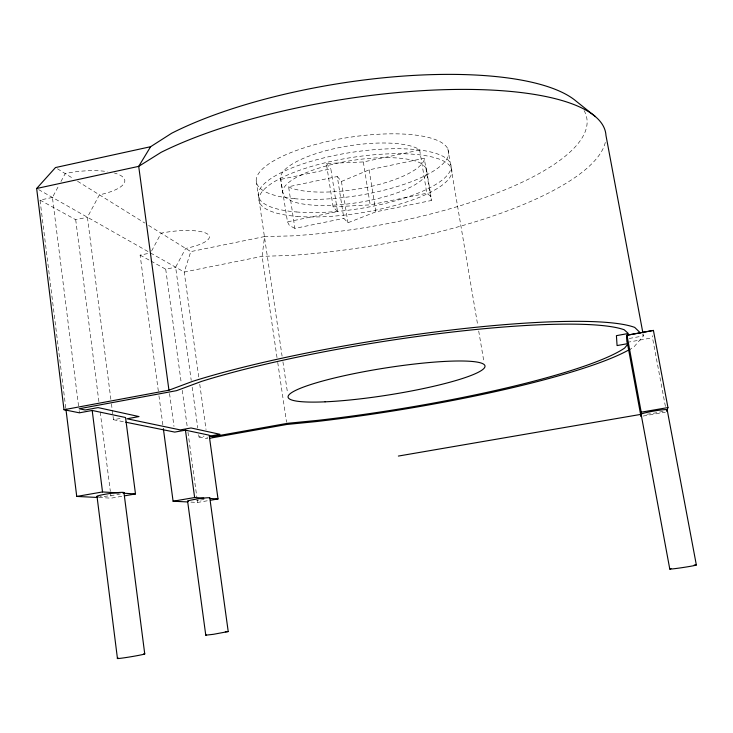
<?xml version="1.0" encoding="UTF-8"?>
<svg xmlns="http://www.w3.org/2000/svg" width="733" height="733" viewBox="0 0 733 733"><rect width="100%" height="100%" fill="white"/><g stroke="black" fill="none" stroke-linecap="round" stroke-linejoin="round"><path stroke-width="0.55" stroke-dasharray="3.67 2.75" d="M584.082 110.546A238.931 73.172 -9 0 1 291.89 235.889L264.576 236.557L262.112 256.348L277.065 357.896M665.399 406.412L652.498 337.785L652.764 335.677M264.576 236.557L190.791 251.611L184.212 272.044L198.817 377.458M78.559 406.027L52.428 197.424L58.823 185.513M60.949 181.537L65.21 173.593A42.441 13.047 -5 0 1 107.311 171.595M110.866 399.357L87.41 217.234L99.413 194.841A42.441 13.047 -5 0 0 114.458 173.052M151.603 250.998L161.141 233.195A36.1 9.474 -6.7 0 1 207.265 233.845A36.1 9.474 -6.7 0 1 185.669 248.432L175.636 267.188L191.221 380.4M643.033 333.652L643.455 335.897L634.155 346.672A260.948 36.119 -9 0 1 631.095 348.606M337.29 176.516L341.45 181.463L369.111 169.836L424.251 158.264L431.288 200.521L375.846 211.846L347.937 222.75L343.859 218.379L337.29 176.516L288.6 186.732L294.895 228.375L343.859 218.379M65.759 407.869L40.031 200.091L52.428 197.424M40.031 200.091L75.701 219.708L87.41 217.234M281.106 179.31L330.83 168.819L337.51 211.571L287.501 221.842L280.519 178.073A72.943 22.008 -9 0 1 337.281 148.011A72.943 22.008 -9 0 1 418.406 148.946L419.661 150.063L426.835 193.237L430.986 196.526L431.288 200.521M337.51 211.571L333.112 206.871L326.359 163.486L363.33 161.956L419.661 150.063M333.112 206.871L370.192 204.864L426.835 193.237M158.346 391.211L140.113 255.111L149.495 253.187M150.943 261.067L165.713 269.194L175.636 267.188M113.056 416.326L113.487 419.716L121.156 418.314M629.235 338.481L639.845 336.548M627.256 342.357L652.498 337.785M198.698 434.733L199.01 437.005L204.095 436.089M98.973 497.533L111.196 498.147L122.237 496.232M643.18 416.032L665.344 412.23M190.892 502.105L197.571 502.444L209.409 500.428M113.487 419.716L124.628 421.97M199.01 437.005L207.302 438.673L206.981 436.41M294.895 228.375L289.407 225.517L287.501 221.842M140.113 255.111L149.953 260.527M38.62 189.609L148.57 251.859M150.54 252.977L184.212 272.044L262.112 256.348L290.983 255.423A255.286 74.61 -9 0 0 605.66 140.599M288.6 186.732L290.204 187.685A72.943 22.008 -9 0 0 367.654 187.162A72.943 22.008 -9 0 0 424.361 159.556L424.251 158.264M57.44 168.764L73.767 178.907M77.561 181.262L144.74 223.006M148.597 225.398L190.791 251.611M426.212 167.866L420.769 163.193A73.053 21.257 -9 0 0 339.599 162.744A73.053 21.257 -9 0 0 282.626 192.11L285.155 197.287L292.265 201.346A73.053 21.257 -9 0 0 369.771 200.411A73.053 21.257 -9 0 0 426.67 173.409L426.212 167.866L430.986 196.526M642.209 334.688L643.455 335.897M326.359 163.486L330.83 168.819M447.845 148.762L477.751 325.351M478.704 330.986L484.046 362.542M369.111 169.836L375.846 211.846M363.33 161.956L370.192 204.864M341.45 181.463L347.937 222.75M280.519 178.073L282.626 192.11M256.238 181.207L282.086 356.119M282.929 361.781L287.611 393.465M277.725 362.404L286.53 422.208M199.761 384.266L206.037 429.602M192.156 387.189L197.763 427.944M165.713 269.194L181.335 383.551M182.26 390.35L187.208 426.579M187.978 432.241L197.104 499.045M197.259 500.181L197.571 502.444M169.543 393.557L173.987 426.432M158.951 395.747L162.9 425.232M111.453 403.883L112.909 415.19M75.701 219.708L98.937 401.931M100.229 412.12L110.335 491.357M110.481 492.484L111.196 498.147M79.127 410.562L79.411 412.826M663.063 411.305A13.414 1.054 -9.9 0 1 644.509 414.493M120.459 493.895A13.698 1.099 -8 0 1 102.336 496.553M101.429 496.626A13.698 1.099 -8 0 1 99.816 496.708M204.04 499.43A11.233 0.77 -8.4 0 1 199.458 500.19M198.506 500.337A11.233 0.77 -8.4 0 1 196.591 500.602M297.14 216.4A97.571 28.065 -9 0 0 451.161 174.949A97.571 28.065 -9 0 0 318.058 164.577A97.571 28.065 -9 0 0 297.14 216.4M296.471 211.965A97.526 28.404 -9 0 0 450.383 170.331A97.526 28.404 -9 0 0 317.279 159.574A97.526 28.404 -9 0 0 296.471 211.965M294.474 198.698A97.37 29.421 -9 0 0 448.037 156.505A97.37 29.421 -9 0 0 314.952 144.612A97.37 29.421 -9 0 0 294.474 198.698"/><path stroke-width="1.1" d="M653.424 330.427L626.962 335.238L641.21 412.175L640.963 416.408L627.256 342.357L626.962 335.238L653.424 330.418L667.946 407.575L666.7 411.305M150.613 146.71L138.702 166.364L168.947 390.194L64.009 409.72L36.65 188.491L55.488 167.555L150.613 146.71L171.705 133.223A238.931 73.172 -9 0 1 398.495 76.443A238.931 73.172 -9 0 1 576.239 101.255L595.462 116.629M627.732 344.281L624.635 348.056A250.338 34.598 -9 0 1 318.324 420.302L287.437 423.326L212.634 436.694L209.858 436.117L219.973 434.303L191.038 427.962L180.245 429.914L127.02 418.763L139.013 416.564L98.057 407.594L85.138 409.994L79.173 408.748L176.506 390.662L201.593 381.38A250.338 34.598 -9 0 1 442.347 333.231A250.338 34.598 -9 0 1 624.177 329.749L628.318 333.488L616.416 335.659L617.076 345.573L628.355 343.53M168.947 390.194L192.706 381.325A260.948 36.119 -9 0 1 444.894 330.775A260.948 36.119 -9 0 1 634.714 327.404L640.275 332.819M209.785 497.854L228.22 631.553L213.477 634.302L205.771 635.181L187.611 501.216M205.771 635.181L206.33 634.989M36.65 188.491L138.702 166.364L161.141 152.308A255.286 74.61 -9 0 1 438.481 89.875A255.286 74.61 -9 0 1 605.953 135.348L642.823 332.535M124.445 495.856L135.486 493.941L125.535 417.508L92.193 410.462L79.411 412.826L64.009 409.72M627.256 342.357L626.962 335.238M210.49 500.245L218.022 498.953L209.171 435.182L185.449 430.17L174.747 432.094L125.737 422.19M209.537 438.279L286.86 424.462L315.969 421.603A260.948 36.119 -9 0 0 630.261 349.1M65.906 409.005L76.736 496.433L102.519 491.944L119.003 492.942M641.21 412.175L667.946 407.575M398.376 456.063L641.082 414.337M163.358 428.64L173.089 501.225L194.639 497.533L203.82 498.092M225.324 631.754L228.22 631.553M76.736 496.433L97.855 497.478M173.089 501.225L187.556 501.94M123.062 493.19L135.486 493.941M209.748 498.458L218.022 498.953M670.979 568.561A13.643 0.513 -8.6 0 0 669.733 568.872L669.953 569.11A13.643 0.513 -8.6 0 0 688.534 566.636A13.643 0.513 -8.6 0 0 694.206 565.033M641.173 414.594L641.238 414.035A13.414 1.054 -9.9 0 1 657.629 410.453A13.414 1.054 -9.9 0 1 666.636 410.214M667.186 409.848L696.35 564.96M641.091 414.136L669.788 569.092M185.449 430.17L194.639 497.533M123.941 492.521L144.749 653.964M92.193 410.462L102.519 491.944M97.003 496.278L117.454 658.536M98.011 496.708A13.698 1.099 -8 0 1 100.833 495.096A13.698 1.099 -8 0 1 115.704 492.787L118.792 492.503A13.698 1.099 -8 0 1 123.914 492.814M188.207 501.326A11.233 0.77 -8.4 0 1 191.331 500.034A11.233 0.77 -8.4 0 1 203.627 498.11L206.046 497.872A11.233 0.77 -8.4 0 1 209.583 498.092M143.677 653.873A13.945 0.531 -9.5 0 1 131.234 656.704A13.945 0.531 -9.5 0 1 118.37 658.106M325.067 401.831A99.67 13.57 -9 0 0 483.908 368.461A99.67 13.57 -9 0 0 350.731 374.316A99.67 13.57 -9 0 0 325.067 401.831"/></g></svg>
